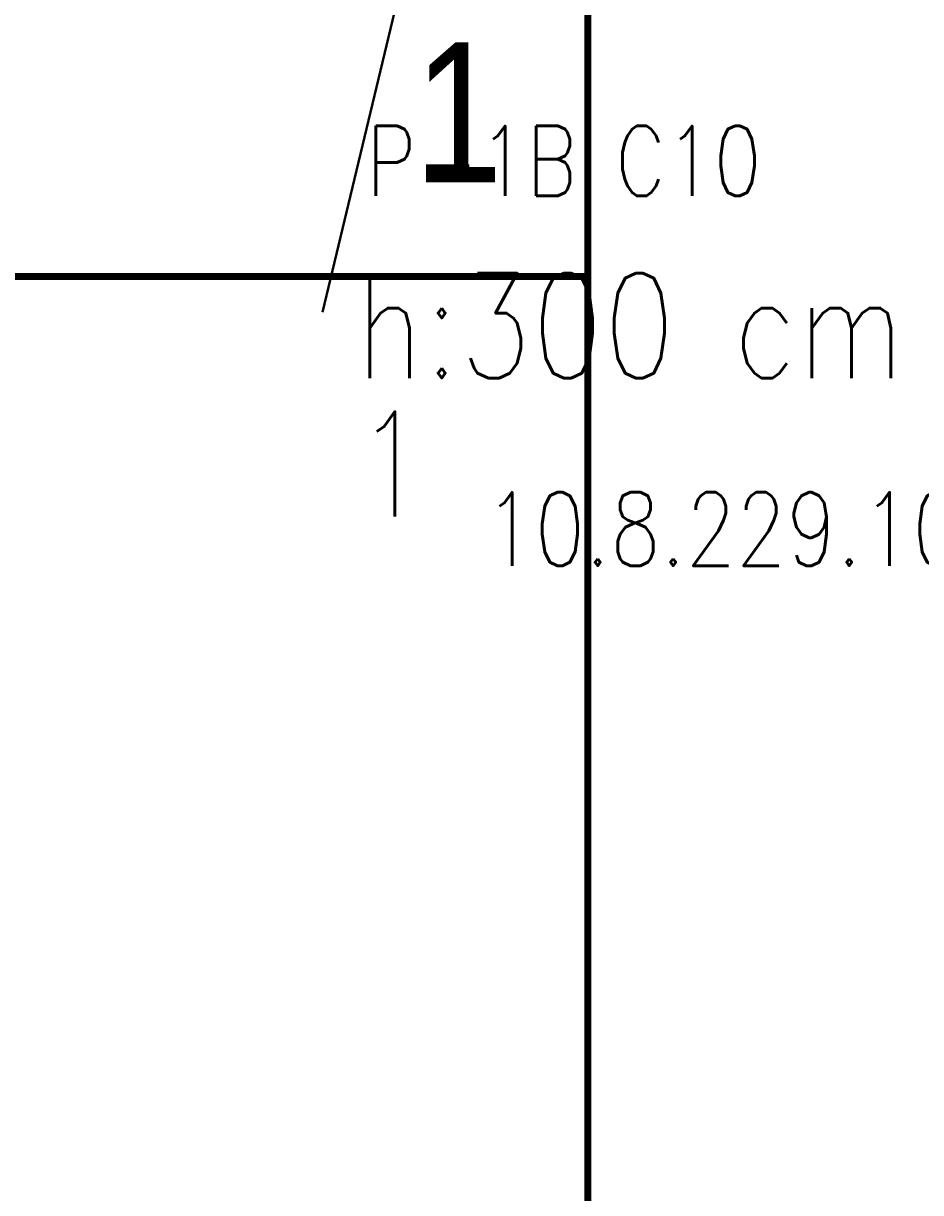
# Model space of a CAD drawing. Header units: metres. Extents: x -13933 to 152404, y -7861 to 21912.
# Drawn here: x 5278.5 to 5535.3, y 3377.9 to 3712.4 of the extents above; entities that cross this region are included whole.
import ezdxf
from ezdxf.enums import TextEntityAlignment as Align

# ---------------------------------------------------------------- set-up
doc = ezdxf.new("R2010")
doc.units = ezdxf.units.M
doc.header["$LTSCALE"] = 100
doc.header["$MEASUREMENT"] = 0
doc.linetypes.add('HIDDEN', pattern=[0.375, 0.25, -0.125])
doc.layers.get('0').update_dxf_attribs({"color": 9, "lineweight": 9})
for name, color, linetype, lineweight in [('06D', 9, 'Continuous', 9), ('21', 9, 'Continuous', 9), ('E-DAHİLİ KAMERA', 7, 'Continuous', 30), ('E-YAZI', 7, 'Continuous', 30)]:
    doc.layers.add(name, color=color, linetype=linetype, lineweight=lineweight)
doc.styles.add('E-YAZI', font='txttw.shx')
doc.styles.add('MuuM_TEXT-STANDART', font='ARIALN.TTF')

# ---------------------------------------------------------------- blocks, each defined once
blk = doc.blocks.new('E-VARIFOCAL DOME KAMERA')
at = {"layer": 'E-DAHİLİ KAMERA', "color": 6}
blk.add_line((25.656, 0), (79.905, -31.321), dxfattribs=at)
blk = doc.blocks.new('p-işyeri')
at = {"color": 0, "const_width": 2}
blk.add_lwpolyline([(200, 0), (200, 700), (-200, 700), (-200, 0)], close=True, dxfattribs=at)
blk = doc.blocks.new('2.bod.Mimari')
at = {"layer": '06D', "color": 89, "linetype": 'HIDDEN', "true_color": 0x2e4d23, "rotation": 90}
for p in [(5440, -4790), (5440, -5190)]:
    blk.add_blockref('p-işyeri', p, dxfattribs=at)
at = {"layer": '21', "style": 'MuuM_TEXT-STANDART'}
blk.add_text('1', height=40, dxfattribs=at).set_placement((5415.75, -4975), align=Align.BOTTOM_RIGHT)

msp = doc.modelspace()

# ---------------------------------------------------------------- block references
msp.add_blockref('2.bod.Mimari', (0, 8630))
at = {"layer": 'E-DAHİLİ KAMERA', "color": 2, "xscale": 3.999999999999997, "yscale": 3.999999999999997, "zscale": 3.999999999999997, "rotation": 286.4886101392214}
msp.add_blockref('E-VARIFOCAL DOME KAMERA', (5393.51, 3971.88), dxfattribs=at)

# ---------------------------------------------------------------- texts
at = {"layer": 'E-YAZI', "color": 6, "style": 'E-YAZI', "width": 0.8}
msp.add_text('P-1B C10', height=20, dxfattribs=at).set_placement((5376.61, 3663.09))
at = {"layer": 'E-YAZI', "color": 30, "style": 'E-YAZI', "width": 0.8}
for s, p in [('h:300 cm', (5373.54, 3610.97)), ('1', (5373.54, 3571.37))]:
    msp.add_text(s, height=30, dxfattribs=at).set_placement(p)
at = {"layer": 'E-YAZI', "color": 1, "style": 'E-YAZI', "width": 0.8}
msp.add_text('10.8.229.103', height=21, dxfattribs=at).set_placement((5410.46, 3557.29))

doc.saveas('drawing.dxf')
